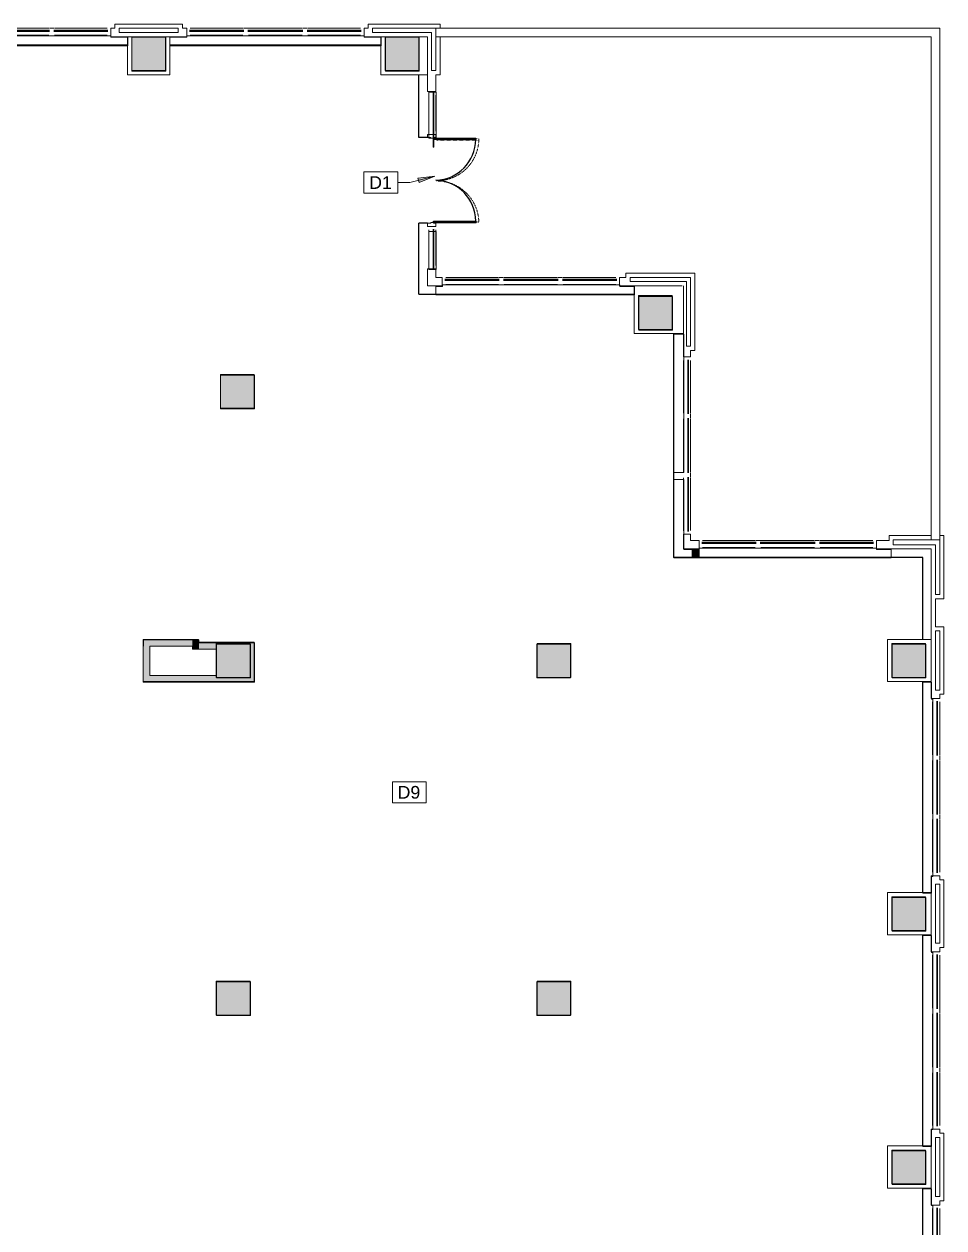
# Model space of a CAD drawing. Header units: inches. Extents: x 628 to 2422, y -771 to 854.
# Drawn here: x 1769 to 2422, y -2 to 854 of the extents above; entities that cross this region are included whole.
import ezdxf

# ---------------------------------------------------------------- set-up
doc = ezdxf.new("R2010")
doc.units = ezdxf.units.IN
doc.header["$MEASUREMENT"] = 0
for name, pattern in [('L1$0$2DASHES', [163.199999, 71.999999, -24, 9.6, -24, 9.6, -24]), ('L1$0$PHANTOM4', [0.625, 0.3125, -0.0625, 0.0625, -0.0625, 0.0625, -0.0625]), ('X2$0$Demolished', [0.1875, 0.125, -0.0625])]:
    doc.linetypes.add(name, pattern=pattern)
for name, color, linetype in [('L1$0$A-Anno-Revs-FinF', 181, 'Continuous'), ('L1$0$DEMO', 7, 'L1$0$PHANTOM4'), ('L1$0$GLZ_GLAZING', 7, 'Continuous')]:
    doc.layers.add(name, color=color, linetype=linetype)
for name, color, linetype, lineweight in [('L1$0$ArchiCAD Doors_Pen_No__100', 7, 'Continuous', 20), ('L1$0$ArchiCAD Doors_Pen_No__3', 7, 'Continuous', 20), ('L1$0$ArchiCAD Windows_Pen_No__4', 4, 'Continuous', 9), ('L1$0$BB Columns_Pen_No__3', 7, 'Continuous', 20), ('L1$0$BB Columns_Pen_No__7', 7, 'Continuous', 20), ('L1$0$BB Columns_Pen_No__95', 8, 'Continuous', 20), ('L1$0$BB Shell_Pen_No__100', 7, 'Continuous', 20), ('L1$0$BB Shell_Pen_No__95', 8, 'Continuous', 20), ('X2$0$18_0109_REV_dwg _7_', 8, 'Continuous', 9), ('X2$0$A-ANNO-KEYN', 231, 'Continuous', 9), ('X2$0$A-DOOR', 31, 'X2$0$Demolished', 9), ('X2$0$A-WALL', 113, 'X2$0$Demolished', 9), ('X2$0$A-WALL-PATT', 111, 'Continuous', 13), ('X2$0$I-WALL', 2, 'Continuous', 13), ('X2$0$S-COLS', 52, 'Continuous', 13)]:
    doc.layers.add(name, color=color, linetype=linetype, lineweight=lineweight)
doc.styles.add('X2$0$Arial', font='arial.ttf', dxfattribs={"height": 9})

# ---------------------------------------------------------------- blocks, each defined once
blk = doc.blocks.new('L1$0$window-fixed')
at = {"layer": 'L1$0$ArchiCAD Windows_Pen_No__4', "linetype": 'L1$0$2DASHES'}
for p, q in [((-6723.6, 3788.31), (-6761.1, 3788.31)), ((-6723.6, 3783.31), (-6761.1, 3783.31)), ((-6681.6, 3788.31), (-6719.6, 3788.31)), ((-6681.6, 3783.31), (-6719.6, 3783.31)), ((-6640.1, 3788.31), (-6677.6, 3788.31)), ((-6640.09, 3783.31), (-6677.6, 3783.31))]:
    blk.add_line(p, q, dxfattribs=at)
at = {"layer": 'L1$0$ArchiCAD Windows_Pen_No__4', "linetype": 'Continuous'}
for p, q in [((-6723.17, 3788.31), (-6721.6, 3788.31)), ((-6721.6, 3788.31), (-6720.02, 3788.31)), ((-6681.17, 3788.31), (-6679.6, 3788.31)), ((-6679.6, 3788.31), (-6678.02, 3788.31))]:
    blk.add_line(p, q, dxfattribs=at)
at = {"layer": 'L1$0$GLZ_GLAZING', "color": 30, "linetype": 'Continuous'}
for p, q in [((-6723.1, 3786.81), (-6761.6, 3786.81)), ((-6761.6, 3786.32), (-6723.1, 3786.31)), ((-6681.1, 3786.81), (-6720.1, 3786.81)), ((-6720.1, 3786.32), (-6681.1, 3786.31)), ((-6639.59, 3786.81), (-6678.1, 3786.81)), ((-6678.1, 3786.32), (-6639.6, 3786.31))]:
    blk.add_line(p, q, dxfattribs=at)
at = {"layer": 'L1$0$GLZ_GLAZING', "color": 30, "linetype": 'Continuous', "const_width": 0.00174}
for points in [[(-6763.6, 3783.31), (-6761.1, 3783.31), (-6761.1, 3786.06), (-6761.6, 3786.06), (-6761.6, 3787.06), (-6761.1, 3787.06), (-6761.1, 3788.31), (-6763.6, 3788.31), (-6763.6, 3787.06), (-6763.6, 3787.06), (-6763.6, 3786.06), (-6763.6, 3786.06)], [(-6723.1, 3786.06), (-6723.1, 3787.06), (-6761.6, 3787.06), (-6761.6, 3786.07), (-6723.1, 3786.06)], [(-6719.6, 3783.31), (-6723.6, 3783.31), (-6723.6, 3786.06), (-6723.1, 3786.06), (-6723.1, 3787.06), (-6723.6, 3787.06), (-6723.6, 3788.31), (-6719.6, 3788.31), (-6719.6, 3787.06), (-6720.1, 3787.06), (-6720.1, 3786.06), (-6719.6, 3786.06)], [(-6681.1, 3786.06), (-6681.1, 3787.06), (-6720.1, 3787.06), (-6720.1, 3786.07), (-6681.59, 3786.06)], [(-6677.6, 3783.31), (-6681.6, 3783.31), (-6681.6, 3786.06), (-6681.1, 3786.06), (-6681.1, 3787.06), (-6681.6, 3787.06), (-6681.6, 3788.31), (-6677.6, 3788.31), (-6677.6, 3787.06), (-6678.1, 3787.06), (-6678.1, 3786.06), (-6677.6, 3786.06)], [(-6639.59, 3786.06), (-6639.59, 3787.06), (-6678.1, 3787.06), (-6678.1, 3786.07), (-6639.59, 3786.06)]]:
    blk.add_lwpolyline(points, close=True, dxfattribs=at)
blk.add_lwpolyline([(-6637.6, 3783.31), (-6637.6, 3788.31), (-6640.1, 3788.31), (-6640.09, 3787.06), (-6639.59, 3787.06), (-6639.59, 3786.06), (-6640.09, 3786.06), (-6640.09, 3783.31), (-6637.6, 3783.31)], dxfattribs=at)
blk = doc.blocks.new('L1')
at = {"layer": 'L1$0$BB Columns_Pen_No__95', "linetype": 'Continuous', "lineweight": 0, "true_color": 0x3f3f3f}
for points in [[(-6802.69, 3767.32), (-6802.69, 3743.32), (-6778.69, 3743.32), (-6778.69, 3767.32)], [(-6622.69, 3767.32), (-6622.69, 3743.32), (-6598.69, 3743.32), (-6598.69, 3767.32)], [(-6442.69, 3583.32), (-6442.69, 3559.32), (-6418.69, 3559.32), (-6418.69, 3583.32)], [(-6739.69, 3527.32), (-6739.69, 3503.32), (-6715.69, 3503.32), (-6715.69, 3527.32)], [(-6742.69, 3336.07), (-6742.69, 3312.07), (-6718.69, 3312.07), (-6718.69, 3336.07)], [(-6514.69, 3336.07), (-6514.69, 3312.07), (-6490.69, 3312.07), (-6490.69, 3336.07)], [(-6238.69, 3336.07), (-6262.69, 3336.07), (-6262.69, 3312.07), (-6238.69, 3312.07)], [(-6238.69, 3156.07), (-6262.69, 3156.07), (-6262.69, 3132.07), (-6238.69, 3132.07)], [(-6742.69, 3096.07), (-6742.69, 3072.07), (-6718.69, 3072.07), (-6718.69, 3096.07)], [(-6514.69, 3096.07), (-6514.69, 3072.07), (-6490.69, 3072.07), (-6490.69, 3096.07)], [(-6238.69, 2976.07), (-6262.69, 2976.07), (-6262.69, 2952.07), (-6238.69, 2952.07)]]:
    blk.add_hatch(color=250, dxfattribs=at).paths.add_polyline_path(points)
at = {"layer": 'L1$0$A-Anno-Revs-FinF'}
for p, q in [((-6625.69, 3767.32), (-6625.69, 3761.32)), ((-6805.69, 3761.32), (-6955.69, 3761.32)), ((-6625.69, 3761.32), (-6775.69, 3761.32)), ((-6598.69, 3695.82), (-6598.69, 3740.32)), ((-6592.69, 3695.82), (-6598.69, 3695.82)), ((-6598.69, 3584.32), (-6598.69, 3634.82)), ((-6592.69, 3634.82), (-6598.69, 3634.82)), ((-6598.69, 3584.32), (-6445.69, 3584.32)), ((-6417.69, 3397.32), (-6417.69, 3556.32)), ((-6411.69, 3397.32), (-6417.69, 3397.32)), ((-6240.69, 3397.32), (-6411.69, 3397.32)), ((-6240.69, 3339.07), (-6240.69, 3397.32)), ((-6240.69, 3159.07), (-6240.69, 3309.07)), ((-6240.69, 2979.07), (-6240.69, 3129.07)), ((-6240.69, 2799.07), (-6240.69, 2949.07))]:
    blk.add_line(p, q, dxfattribs=at)
at = {"layer": 'L1$0$ArchiCAD Doors_Pen_No__100', "linetype": 'Continuous'}
blk.add_line((-6586.69, 3632.57), (-6592.69, 3632.57), dxfattribs=at)
at = {"layer": 'L1$0$ArchiCAD Doors_Pen_No__3', "linetype": 'Continuous'}
for p, q in [((-6586.69, 3697.82), (-6592.69, 3697.82)), ((-6592.69, 3697.82), (-6592.69, 3695.82)), ((-6592.69, 3695.82), (-6590.26, 3695.82)), ((-6590.26, 3695.82), (-6590.26, 3695.32)), ((-6588.26, 3695.82), (-6586.69, 3695.82)), ((-6588.26, 3695.32), (-6588.26, 3695.82)), ((-6586.69, 3695.82), (-6586.69, 3697.82)), ((-6590.26, 3695.32), (-6588.26, 3695.32)), ((-6590.26, 3634.82), (-6592.69, 3634.82)), ((-6592.69, 3634.82), (-6592.69, 3632.82)), ((-6592.69, 3632.57), (-6592.69, 3632.82)), ((-6586.69, 3632.57), (-6592.69, 3632.57)), ((-6588.26, 3635.32), (-6590.26, 3635.32)), ((-6590.26, 3635.32), (-6590.26, 3634.82)), ((-6588.26, 3634.82), (-6588.26, 3635.32)), ((-6586.69, 3634.82), (-6588.26, 3634.82)), ((-6586.69, 3632.57), (-6586.69, 3634.82))]:
    blk.add_line(p, q, dxfattribs=at)
at = {"layer": 'L1$0$ArchiCAD Windows_Pen_No__4', "linetype": 'L1$0$2DASHES'}
for p, q in [((-6591.69, 3700.32), (-6591.69, 3725.82)), ((-6591.69, 3604.82), (-6591.69, 3630.07))]:
    blk.add_line(p, q, dxfattribs=at)
at = {"layer": 'L1$0$ArchiCAD Windows_Pen_No__4', "linetype": 'Continuous'}
for p, q in [((-6586.69, 3700.32), (-6586.69, 3725.82)), ((-6586.69, 3632.57), (-6589.84, 3632.57)), ((-6586.69, 3632.57), (-6589.84, 3632.57)), ((-6586.69, 3604.82), (-6586.69, 3630.07))]:
    blk.add_line(p, q, dxfattribs=at)
at = {"layer": 'L1$0$BB Columns_Pen_No__3', "linetype": 'Continuous'}
for p, q in [((-6805.69, 3740.32), (-6805.69, 3767.32)), ((-6775.69, 3767.32), (-6775.69, 3740.32)), ((-6625.69, 3740.32), (-6625.69, 3767.32)), ((-6775.69, 3740.32), (-6805.69, 3740.32)), ((-6592.69, 3740.32), (-6625.69, 3740.32)), ((-6445.69, 3556.32), (-6445.69, 3590.32)), ((-6410.69, 3556.32), (-6445.69, 3556.32)), ((-6794.69, 3309.07), (-6794.69, 3339.07)), ((-6794.69, 3339.07), (-6755.19, 3339.07)), ((-6794.69, 3309.07), (-6794.69, 3339.07)), ((-6755.19, 3339.07), (-6755.19, 3337.07)), ((-6715.69, 3337.07), (-6755.19, 3337.07)), ((-6715.69, 3337.07), (-6715.69, 3309.07)), ((-6715.69, 3309.07), (-6715.69, 3337.07)), ((-6234.69, 3339.07), (-6265.69, 3339.07)), ((-6265.69, 3339.07), (-6265.69, 3309.07)), ((-6715.69, 3309.07), (-6794.69, 3309.07)), ((-6265.69, 3309.07), (-6234.69, 3309.07)), ((-6234.69, 3159.07), (-6265.69, 3159.07)), ((-6265.69, 3159.07), (-6265.69, 3129.07)), ((-6265.69, 3129.07), (-6234.69, 3129.07)), ((-6234.69, 2979.07), (-6265.69, 2979.07)), ((-6265.69, 2979.07), (-6265.69, 2949.07)), ((-6265.69, 2949.07), (-6234.69, 2949.07))]:
    blk.add_line(p, q, dxfattribs=at)
at = {"layer": 'L1$0$BB Columns_Pen_No__7', "linetype": 'Continuous', "flags": 128}
for points in [[(-6802.69, 3767.32), (-6778.69, 3767.32), (-6778.69, 3743.32), (-6802.69, 3743.32)], [(-6622.69, 3767.32), (-6598.69, 3767.32), (-6598.69, 3743.32), (-6622.69, 3743.32)], [(-6442.69, 3583.32), (-6418.69, 3583.32), (-6418.69, 3559.32), (-6442.69, 3559.32)], [(-6739.69, 3527.32), (-6715.69, 3527.32), (-6715.69, 3503.32), (-6739.69, 3503.32)], [(-6742.69, 3336.07), (-6718.69, 3336.07), (-6718.69, 3312.07), (-6742.69, 3312.07)], [(-6514.69, 3336.07), (-6490.69, 3336.07), (-6490.69, 3312.07), (-6514.69, 3312.07)], [(-6238.69, 3336.07), (-6262.69, 3336.07), (-6262.69, 3312.07), (-6238.69, 3312.07)], [(-6238.69, 3156.07), (-6262.69, 3156.07), (-6262.69, 3132.07), (-6238.69, 3132.07)], [(-6742.69, 3096.07), (-6718.69, 3096.07), (-6718.69, 3072.07), (-6742.69, 3072.07)], [(-6514.69, 3096.07), (-6490.69, 3096.07), (-6490.69, 3072.07), (-6514.69, 3072.07)], [(-6238.69, 2976.07), (-6262.69, 2976.07), (-6262.69, 2952.07), (-6238.69, 2952.07)]]:
    blk.add_lwpolyline(points, close=True, dxfattribs=at)
at = {"layer": 'L1$0$BB Shell_Pen_No__100', "linetype": 'Continuous'}
for p, q in [((-6763.69, 3767.32), (-6763.69, 3773.32)), ((-6637.69, 3767.32), (-6637.69, 3773.32)), ((-6405.69, 3413.82), (-6410.69, 3413.82)), ((-6399.69, 3403.32), (-6399.69, 3409.32)), ((-6234.69, 2937.07), (-6228.69, 2937.07))]:
    blk.add_line(p, q, dxfattribs=at)
at = {"layer": 'L1$0$BB Shell_Pen_No__100', "linetype": 'Continuous', "flags": 128}
for points in [[(-6817.69, 3773.32), (-6817.69, 3767.32), (-6769.69, 3767.32)], [(-6814.69, 3773.32), (-6817.69, 3773.32)], [(-6814.69, 3776.32), (-6814.69, 3773.32)], [(-6766.69, 3776.32), (-6814.69, 3776.32)], [(-6811.69, 3770.32), (-6811.69, 3773.32)], [(-6811.69, 3773.32), (-6769.69, 3773.32)], [(-6769.69, 3773.32), (-6769.69, 3770.32)], [(-6766.69, 3773.32), (-6766.69, 3776.32)], [(-6763.69, 3773.32), (-6766.69, 3773.32)], [(-6634.69, 3773.32), (-6637.69, 3773.32)], [(-6583.69, 3776.32), (-6634.69, 3776.32)], [(-6634.69, 3776.32), (-6634.69, 3773.32)], [(-6631.69, 3773.32), (-6586.69, 3773.32)], [(-6631.69, 3770.32), (-6631.69, 3773.32)], [(-6586.69, 3773.32), (-6586.69, 3743.32)], [(-6583.69, 3773.32), (-6583.69, 3776.32)], [(-6769.69, 3770.32), (-6811.69, 3770.32)], [(-6769.69, 3767.32), (-6763.69, 3767.32)], [(-6637.69, 3767.32), (-6631.69, 3767.32)], [(-6589.69, 3770.32), (-6631.69, 3770.32)], [(-6631.69, 3767.32), (-6592.69, 3767.32)], [(-6592.69, 3767.32), (-6592.69, 3740.32)], [(-6589.69, 3743.32), (-6589.69, 3770.32)], [(-6583.69, 3740.32), (-6583.69, 3767.32)], [(-6592.69, 3728.32), (-6586.69, 3728.32), (-6586.69, 3740.32)], [(-6592.69, 3740.32), (-6592.69, 3728.32)], [(-6586.69, 3743.32), (-6589.69, 3743.32)], [(-6586.69, 3740.32), (-6586.69, 3740.32)], [(-6586.69, 3740.32), (-6583.69, 3740.32)], [(-6586.69, 3596.32), (-6586.69, 3602.32), (-6592.69, 3602.32)], [(-6592.69, 3602.32), (-6592.69, 3590.32)], [(-6582.19, 3590.32), (-6582.19, 3596.32), (-6586.69, 3596.32)], [(-6456.19, 3596.32), (-6456.19, 3590.32), (-6411.69, 3590.32)], [(-6451.69, 3596.32), (-6456.19, 3596.32)], [(-6451.69, 3599.32), (-6451.69, 3596.32)], [(-6402.69, 3599.32), (-6451.69, 3599.32)], [(-6448.69, 3593.32), (-6448.69, 3596.32)], [(-6448.69, 3596.32), (-6405.69, 3596.32)], [(-6408.69, 3593.32), (-6448.69, 3593.32)], [(-6408.69, 3547.32), (-6408.69, 3593.32)], [(-6405.69, 3596.32), (-6405.69, 3547.32)], [(-6402.69, 3544.32), (-6402.69, 3599.32)], [(-6592.69, 3590.32), (-6582.19, 3590.32)], [(-6410.69, 3590.32), (-6410.69, 3547.32)], [(-6410.69, 3547.32), (-6410.69, 3539.82)], [(-6410.69, 3539.82), (-6405.69, 3539.82), (-6405.69, 3544.32)], [(-6405.69, 3547.32), (-6408.69, 3547.32)], [(-6405.69, 3544.32), (-6402.69, 3544.32)], [(-6410.69, 3413.82), (-6410.69, 3403.32)], [(-6405.69, 3409.32), (-6405.69, 3413.82)], [(-6399.69, 3409.32), (-6405.69, 3409.32)], [(-6264.69, 3409.32), (-6273.69, 3409.32), (-6273.69, 3403.32)], [(-6261.69, 3412.84), (-6264.69, 3412.84)], [(-6264.69, 3412.84), (-6264.69, 3409.32)], [(-6234.69, 3412.84), (-6261.69, 3412.84)], [(-6261.69, 3409.32), (-6261.69, 3409.84)], [(-6261.69, 3409.84), (-6228.69, 3409.84)], [(-6261.69, 3406.32), (-6261.69, 3409.32)], [(-6231.69, 3406.32), (-6261.69, 3406.32)], [(-6231.69, 3370.84), (-6231.69, 3406.32)], [(-6225.69, 3412.84), (-6228.69, 3412.84)], [(-6228.69, 3409.84), (-6228.69, 3370.84)], [(-6225.69, 3367.84), (-6225.69, 3412.84)], [(-6410.69, 3403.32), (-6399.69, 3403.32)], [(-6273.69, 3403.32), (-6261.69, 3403.32)], [(-6261.69, 3403.32), (-6234.69, 3403.32)], [(-6234.69, 3403.32), (-6234.69, 3303.07)], [(-6228.69, 3370.84), (-6231.69, 3370.84)], [(-6231.69, 3348.07), (-6231.69, 3367.84)], [(-6231.69, 3367.84), (-6225.69, 3367.84)], [(-6225.69, 3348.07), (-6231.69, 3348.07)], [(-6231.69, 3303.07), (-6231.69, 3345.07)], [(-6231.69, 3345.07), (-6228.69, 3345.07)], [(-6228.69, 3345.07), (-6228.69, 3303.07)], [(-6225.69, 3300.07), (-6225.69, 3348.07)], [(-6234.69, 3303.07), (-6234.69, 3297.07)], [(-6228.69, 3303.07), (-6231.69, 3303.07)], [(-6234.69, 3297.07), (-6228.69, 3297.07), (-6228.69, 3300.07)], [(-6228.69, 3300.07), (-6225.69, 3300.07)], [(-6234.69, 3171.07), (-6234.69, 3165.07)], [(-6228.69, 3168.07), (-6228.69, 3171.07), (-6234.69, 3171.07)], [(-6225.69, 3168.07), (-6228.69, 3168.07)], [(-6225.69, 3120.07), (-6225.69, 3168.07)], [(-6234.69, 3165.07), (-6234.69, 3123.07)], [(-6231.69, 3123.07), (-6231.69, 3165.07)], [(-6231.69, 3165.07), (-6228.69, 3165.07)], [(-6228.69, 3165.07), (-6228.69, 3123.07)], [(-6234.69, 3123.07), (-6234.69, 3117.07)], [(-6228.69, 3123.07), (-6231.69, 3123.07)], [(-6234.69, 3117.07), (-6228.69, 3117.07), (-6228.69, 3120.07)], [(-6228.69, 3120.07), (-6225.69, 3120.07)], [(-6234.69, 2991.07), (-6234.69, 2985.07)], [(-6228.69, 2988.07), (-6228.69, 2991.07), (-6234.69, 2991.07)], [(-6225.69, 2988.07), (-6228.69, 2988.07)], [(-6225.69, 2940.07), (-6225.69, 2988.07)], [(-6234.69, 2985.07), (-6234.69, 2943.07)], [(-6231.69, 2943.07), (-6231.69, 2985.07)], [(-6231.69, 2985.07), (-6228.69, 2985.07)], [(-6228.69, 2985.07), (-6228.69, 2943.07)], [(-6234.69, 2943.07), (-6234.69, 2937.07)], [(-6228.69, 2943.07), (-6231.69, 2943.07)], [(-6228.69, 2940.07), (-6225.69, 2940.07)], [(-6228.69, 2937.07), (-6228.69, 2940.07)]]:
    blk.add_lwpolyline(points, dxfattribs=at)
at = {"layer": 'L1$0$BB Shell_Pen_No__95', "linetype": 'Continuous'}
for p, q in [((-6583.69, 3773.32), (-6586.69, 3773.32)), ((-6586.69, 3767.32), (-6583.69, 3767.32)), ((-6234.69, 3412.84), (-6234.69, 3409.84)), ((-6228.69, 3409.84), (-6228.69, 3412.84))]:
    blk.add_line(p, q, dxfattribs=at)
at = {"layer": 'L1$0$BB Shell_Pen_No__95', "linetype": 'Continuous', "flags": 128}
for points in [[(-6228.69, 3773.32), (-6583.69, 3773.32)], [(-6228.69, 3412.84), (-6228.69, 3773.32)], [(-6583.69, 3767.32), (-6234.69, 3767.32)], [(-6234.69, 3767.32), (-6234.69, 3412.84)]]:
    blk.add_lwpolyline(points, dxfattribs=at)
at = {"layer": 'L1$0$DEMO', "linetype": 'Continuous'}
for points in [[(-6588.26, 3694.32), (-6588.26, 3695.32), (-6558.26, 3695.32), (-6558.26, 3694.32)], [(-6588.26, 3635.32), (-6588.26, 3636.32), (-6558.26, 3636.32), (-6558.26, 3635.32)]]:
    blk.add_lwpolyline(points, close=True, dxfattribs=at)
for points in [[(-6588.26, 3636.32), (-6558.26, 3636.32)], [(-6588.26, 3635.32), (-6558.26, 3635.32)]]:
    blk.add_lwpolyline(points, dxfattribs=at)
for centre, start, end in [((-6587.51, 3694.55), 271.60386, 359.54311), ((-6587.51, 3636.08), 0.45689, 88.39614)]:
    blk.add_arc(centre, 29.24, start, end, dxfattribs=at)
at = {"layer": 'L1$0$GLZ_GLAZING', "color": 30, "linetype": 'Continuous'}
for p, q in [((-6588.69, 3726.32), (-6588.69, 3699.82)), ((-6588.19, 3699.82), (-6588.19, 3726.32)), ((-6588.69, 3630.57), (-6588.69, 3604.32)), ((-6588.19, 3604.32), (-6588.19, 3630.57))]:
    blk.add_line(p, q, dxfattribs=at)
at = {"layer": 'L1$0$GLZ_GLAZING', "color": 30, "linetype": 'Continuous', "const_width": 0.00174}
for points in [[(-6586.69, 3728.32), (-6591.69, 3728.32), (-6591.69, 3725.82), (-6588.94, 3725.82), (-6588.94, 3726.32), (-6587.94, 3726.32), (-6587.94, 3725.82), (-6586.69, 3725.82)], [(-6586.69, 3697.82), (-6591.69, 3697.82), (-6591.69, 3700.32), (-6588.94, 3700.32), (-6588.94, 3699.82), (-6587.94, 3699.82), (-6587.94, 3700.32), (-6586.69, 3700.32)], [(-6586.69, 3632.57), (-6591.69, 3632.57), (-6591.69, 3630.07), (-6588.94, 3630.07), (-6588.94, 3630.57), (-6587.94, 3630.57), (-6587.94, 3630.07), (-6586.69, 3630.07)], [(-6586.69, 3602.32), (-6591.69, 3602.32), (-6591.69, 3604.82), (-6588.94, 3604.82), (-6588.94, 3604.32), (-6587.94, 3604.32), (-6587.94, 3604.82), (-6586.69, 3604.82)]]:
    blk.add_lwpolyline(points, close=True, dxfattribs=at)
for points in [[(-6587.94, 3700.32), (-6587.94, 3726.32), (-6588.94, 3726.32), (-6588.94, 3700.32)], [(-6587.94, 3604.32), (-6587.94, 3630.57), (-6588.94, 3630.57), (-6588.94, 3604.32)]]:
    blk.add_lwpolyline(points, dxfattribs=at)
at = {"layer": 'L1$0$A-Anno-Revs-FinF'}
for p in [(-180.09, -14.99), (-0.09, -14.99), (181.41, -191.99), (363.91, -378.99)]:
    blk.add_blockref('L1$0$window-fixed', p, dxfattribs=at)
at = {"layer": 'L1$0$A-Anno-Revs-FinF', "rotation": 270}
for p in [(-10194, -3223.78), (-10017, -3466.53), (-10017, -3646.53), (-10017, -3826.53)]:
    blk.add_blockref('L1$0$window-fixed', p, dxfattribs=at)
blk = doc.blocks.new('X2$0$Walls 3 - Walls 1-5281036-FIRST FLOOR DEMOLITION')
at = {"layer": 'X2$0$A-WALL', "linetype": 'Continuous'}
for p, q in [((-756.93, 844.31), (-768.93, 844.31)), ((-768.93, 844.31), (-768.93, 838.31)), ((-630.93, 845.31), (-756.93, 845.31)), ((-756.93, 845.31), (-756.93, 844.31)), ((-630.93, 844.31), (-630.93, 845.31)), ((-618.93, 844.31), (-630.93, 844.31)), ((-618.93, 838.31), (-618.93, 844.31)), ((-768.93, 838.31), (-618.93, 838.31))]:
    blk.add_line(p, q, dxfattribs=at)
blk = doc.blocks.new('X2$0$Walls 4 - Walls 1-5281060-FIRST FLOOR DEMOLITION')
at = {"layer": 'X2$0$A-WALL', "linetype": 'Continuous'}
for p, q in [((-756.93, 844.31), (-768.93, 844.31)), ((-768.93, 844.31), (-768.93, 838.31)), ((-630.93, 845.31), (-756.93, 845.31)), ((-756.93, 845.31), (-756.93, 844.31)), ((-630.93, 844.31), (-630.93, 845.31)), ((-618.93, 844.31), (-630.93, 844.31)), ((-618.93, 838.31), (-618.93, 844.31)), ((-768.93, 838.31), (-618.93, 838.31))]:
    blk.add_line(p, q, dxfattribs=at)
blk = doc.blocks.new('X2$0$Walls 5 - Walls 1-5281148-FIRST FLOOR DEMOLITION')
at = {"layer": 'X2$0$A-WALL', "linetype": 'Continuous'}
for p, q in [((-756.87, 844.31), (-761.41, 844.31)), ((-761.41, 844.31), (-761.41, 838.31)), ((-630.87, 845.31), (-756.87, 845.31)), ((-756.87, 845.31), (-756.87, 844.31)), ((-630.87, 844.31), (-630.87, 845.31)), ((-620.37, 844.31), (-630.87, 844.31)), ((-620.37, 838.31), (-620.37, 844.31)), ((-761.41, 838.31), (-620.37, 838.31))]:
    blk.add_line(p, q, dxfattribs=at)
blk = doc.blocks.new('X2$0$Walls 6 - Walls 1-5281403-FIRST FLOOR DEMOLITION')
at = {"layer": 'X2$0$A-WALL', "linetype": 'Continuous'}
for p, q in [((-630.87, 845.31), (-756.87, 845.31)), ((-756.87, 845.31), (-756.87, 844.31)), ((-630.87, 844.31), (-630.87, 845.31)), ((-620.37, 844.31), (-630.87, 844.31)), ((-620.37, 838.31), (-620.37, 844.31)), ((-756.87, 838.31), (-620.37, 838.31))]:
    blk.add_line(p, q, dxfattribs=at)
blk = doc.blocks.new('X2$0$Walls 7 - Walls 1-5281431-FIRST FLOOR DEMOLITION')
at = {"layer": 'X2$0$A-WALL', "linetype": 'Continuous'}
for p, q in [((-50.93, 633.31), (-50.93, 535.02)), ((-48.12, 633.31), (-50.93, 633.31)), ((-43.93, 633.31), (-48.12, 633.31)), ((-43.93, 535.02), (-43.93, 633.31)), ((-50.93, 535.02), (-48.12, 535.02)), ((-48.12, 535.02), (-43.93, 535.02))]:
    blk.add_line(p, q, dxfattribs=at)
blk = doc.blocks.new('X2$0$Walls 8 - Walls 1-5281614-FIRST FLOOR DEMOLITION')
at = {"layer": 'X2$0$A-WALL', "linetype": 'Continuous'}
for p, q in [((-50.93, 530.02), (-50.93, 474.31)), ((-43.93, 530.02), (-50.93, 530.02)), ((-43.93, 480.31), (-43.93, 530.02)), ((-37.93, 480.31), (-43.93, 480.31)), ((-50.93, 474.31), (-37.93, 474.31))]:
    blk.add_line(p, q, dxfattribs=at)
blk = doc.blocks.new('X2$0$Walls 9 - Walls 1-5281932-FIRST FLOOR DEMOLITION')
at = {"layer": 'X2$0$A-WALL', "linetype": 'Continuous'}
for p, q in [((126.07, 386.06), (126.07, 236.06)), ((132.07, 386.06), (126.07, 386.06)), ((132.07, 374.06), (132.07, 386.06)), ((133.07, 374.06), (132.07, 374.06)), ((133.07, 248.06), (133.07, 374.06)), ((132.07, 236.06), (132.07, 248.06)), ((132.07, 248.06), (133.07, 248.06)), ((126.07, 236.06), (132.07, 236.06))]:
    blk.add_line(p, q, dxfattribs=at)
blk = doc.blocks.new('X2$0$Walls 10 - Walls 1-5282321-FIRST FLOOR DEMOLITION')
at = {"layer": 'X2$0$A-WALL', "linetype": 'Continuous'}
for p, q in [((126.07, 386.06), (126.07, 236.06)), ((132.07, 386.06), (126.07, 386.06)), ((132.07, 374.06), (132.07, 386.06)), ((133.07, 374.06), (132.07, 374.06)), ((133.07, 248.06), (133.07, 374.06)), ((132.07, 236.06), (132.07, 248.06)), ((132.07, 248.06), (133.07, 248.06)), ((126.07, 236.06), (132.07, 236.06))]:
    blk.add_line(p, q, dxfattribs=at)
blk = doc.blocks.new('X2$0$Walls 11 - Walls 1-5282433-FIRST FLOOR DEMOLITION')
at = {"layer": 'X2$0$A-WALL', "linetype": 'Continuous'}
for p, q in [((126.07, 386.06), (126.07, 236.06)), ((132.07, 386.06), (126.07, 386.06)), ((132.07, 374.06), (132.07, 386.06)), ((133.07, 374.06), (132.07, 374.06)), ((133.07, 248.06), (133.07, 374.06)), ((132.07, 236.06), (132.07, 248.06)), ((132.07, 248.06), (133.07, 248.06)), ((126.07, 236.06), (132.07, 236.06))]:
    blk.add_line(p, q, dxfattribs=at)
blk = doc.blocks.new('X2$0$Concrete-Rectangular-Column - 24 X 24-5460764-FIRST FLOOR DEMOLITION')
at = {"layer": 'X2$0$S-COLS', "lineweight": 9}
blk.add_hatch(color=7, dxfattribs=at).paths.add_polyline_path([(12, -12), (12, 12), (-12, 12), (-12, -12)], flags=0)
at = {"layer": 'X2$0$S-COLS', "color": 8, "lineweight": 20}
for p, q in [((12, 12), (-12, 12)), ((-12, 12), (-12, -12)), ((12, -12), (12, 12)), ((-12, -12), (12, -12))]:
    blk.add_line(p, q, dxfattribs=at)
blk = doc.blocks.new('X2$0$Double Glass Door - Ext-GL2-GLDALF-60_ x 84_-5466518-FIRST FLOOR DEMOLITION')
at = {"layer": 'X2$0$A-DOOR', "color": 250, "lineweight": 20}
for p, q in [((-35.90625, 32.1875), (-34.90625, 32.1875)), ((-35.90625, 2.375), (-35.90625, 32.1875)), ((-34.90625, 32.1875), (-34.90625, 2.375)), ((22.90625, 32.1875), (22.90625, 2.375)), ((23.90625, 32.1875), (22.90625, 32.1875)), ((23.90625, 2.375), (23.90625, 32.1875)), ((-34.90625, 2.375), (-35.90625, 2.375)), ((22.90625, 2.375), (23.90625, 2.375))]:
    blk.add_line(p, q, dxfattribs=at)
at = {"layer": 'X2$0$A-DOOR', "color": 7}
for centre, start, end in [((-35.90625, 2.375), 359.5, 90), ((23.90625, 2.375), 90, 180.5)]:
    blk.add_arc(centre, 29.8125, start, end, dxfattribs=at)
blk = doc.blocks.new('X2$0$Keynote Tag - Keynote Number - Boxed-135510-FIRST FLOOR DEMOLITION')
at = {"layer": 'X2$0$A-ANNO-KEYN'}
for p, q in [((-0.125, -0.0792), (-0.125, 0.0781)), ((-0.125, 0.0781), (0.125, 0.0781)), ((0.125, 0.0781), (0.125, -0.0792)), ((-0.125, -0.0792), (0.125, -0.0792))]:
    blk.add_line(p, q, dxfattribs=at)
blk = doc.blocks.new('X2')
at = {"layer": 'X2$0$A-ANNO-KEYN'}
blk.add_hatch(color=256, dxfattribs=at).paths.add_polyline_path([(-220.72, 745.72), (-232.73, 744.23), (-231.94, 741.18)], flags=0)
at = {"layer": 'X2$0$A-WALL-PATT', "lineweight": 9}
h = blk.add_hatch(color=7, dxfattribs=at)
h.paths.add_polyline_path([(-221.93, 679.31), (-221.43, 679.31), (-221.43, 706.31), (-221.93, 706.31)], flags=0)
h.paths.add_polyline_path([(-221.43, 766.31), (-221.43, 805.31), (-221.93, 805.31), (-221.93, 766.31)], flags=0)
for points in [[(-37.46, 474.31), (-32.93, 474.31), (-32.93, 480.31), (-37.93, 480.31), (-37.93, 474.31)], [(-423.3, 386.06), (-423.3, 411.52), (-427.93, 411.52), (-427.93, 386.06), (-427.82, 386.06)], [(-393.05, 411.52), (-393.05, 416.14), (-427.82, 416.14), (-427.82, 411.52), (-423.3, 411.52)], [(-388.43, 409.43), (-388.43, 416.14), (-393.05, 416.14), (-393.05, 409.43)], [(-375.84, 409.43), (-375.84, 413.06), (-353.56, 413.06), (-353.56, 414.06), (-388.43, 414.06), (-388.43, 409.43)], [(-348.93, 390.68), (-348.93, 414.06), (-353.56, 414.06), (-353.56, 413.06), (-351.84, 413.06), (-351.84, 390.68)], [(-351.84, 386.06), (-348.93, 386.06), (-348.93, 390.68), (-351.84, 390.68), (-351.84, 389.06), (-375.84, 389.06), (-375.84, 390.68), (-423.3, 390.68), (-423.3, 386.06), (-375.84, 386.06)]]:
    blk.add_hatch(color=7, dxfattribs=at).paths.add_polyline_path(points, flags=0)
at = {"layer": 'X2$0$A-ANNO-KEYN'}
for p, q in [((-220.72, 745.72), (-238.55, 741.1)), ((-220.72, 745.72), (-232.73, 744.23)), ((-231.94, 741.18), (-220.72, 745.72)), ((-238.55, 741.1), (-247.13, 741.1)), ((-232.73, 744.23), (-231.94, 741.18))]:
    blk.add_line(p, q, dxfattribs=at)
at = {"layer": 'X2$0$A-WALL', "color": 8, "linetype": 'Continuous', "lineweight": 20}
for p, q in [((-427.93, 411.52), (-427.93, 386.06)), ((-427.82, 411.52), (-427.93, 411.52)), ((-388.43, 416.14), (-427.82, 416.14)), ((-427.82, 416.14), (-427.82, 411.52)), ((-423.3, 390.68), (-423.3, 411.52)), ((-423.3, 411.52), (-393.05, 411.52)), ((-393.05, 411.52), (-393.05, 409.43)), ((-388.43, 414.06), (-388.43, 416.14)), ((-348.93, 414.06), (-388.43, 414.06)), ((-348.93, 386.06), (-348.93, 414.06)), ((-393.05, 409.43), (-375.84, 409.43)), ((-427.93, 386.06), (-348.93, 386.06)), ((-375.84, 390.68), (-423.3, 390.68))]:
    blk.add_line(p, q, dxfattribs=at)
at = {"layer": 'X2$0$I-WALL', "lineweight": 9}
for p, q in [((-224.93, 772.56), (-224.93, 805.31)), ((-221.93, 805.31), (-224.93, 805.31)), ((-219.93, 805.31), (-221.43, 805.31)), ((-219.93, 805.31), (-219.93, 772.56)), ((-221.93, 772.56), (-224.93, 772.56)), ((-219.93, 772.56), (-221.43, 772.56)), ((-224.93, 679.31), (-224.93, 706.31)), ((-221.93, 706.31), (-224.93, 706.31)), ((-219.93, 706.31), (-221.43, 706.31)), ((-219.93, 706.31), (-219.93, 679.31)), ((-224.93, 679.31), (-221.93, 679.31)), ((-221.43, 679.31), (-219.93, 679.31))]:
    blk.add_line(p, q, dxfattribs=at)
at = {"layer": 'X2$0$I-WALL', "color": 8, "lineweight": 20}
for p, q in [((-221.93, 805.31), (-221.93, 766.31)), ((-221.43, 805.31), (-221.93, 805.31)), ((-221.43, 766.31), (-221.43, 805.31)), ((-221.93, 766.31), (-221.43, 766.31)), ((-221.93, 706.31), (-221.93, 679.31)), ((-221.43, 706.31), (-221.93, 706.31)), ((-221.43, 679.31), (-221.43, 706.31)), ((-221.93, 679.31), (-221.43, 679.31)), ((-32.93, 480.31), (-37.93, 480.31)), ((-37.93, 480.31), (-37.93, 474.31)), ((-32.93, 474.31), (-32.93, 480.31)), ((-37.93, 474.31), (-32.93, 474.31))]:
    blk.add_line(p, q, dxfattribs=at)
at = {"layer": 'X2$0$18_0109_REV_dwg _7_'}
blk.add_blockref('L1', (6366.63, -2922.6), dxfattribs=at)
at = {"layer": 'X2$0$A-ANNO-KEYN', "xscale": 95.99999999999994, "yscale": 95.99999999999994, "zscale": 95.99999999999994}
for p in [(-259.13, 741.15), (-238.91, 307.83)]:
    blk.add_blockref('X2$0$Keynote Tag - Keynote Number - Boxed-135510-FIRST FLOOR DEMOLITION', p, dxfattribs=at)
at = {"layer": 'X2$0$A-DOOR', "color": 7, "rotation": 269.9999999999999}
blk.add_blockref('X2$0$Double Glass Door - Ext-GL2-GLDALF-60_ x 84_-5466518-FIRST FLOOR DEMOLITION', (-221.68, 736.31), dxfattribs=at)
at = {"layer": 'X2$0$A-WALL', "linetype": 'Continuous'}
for name, p in [('X2$0$Walls 3 - Walls 1-5281036-FIRST FLOOR DEMOLITION', (180, 0)), ('X2$0$Walls 4 - Walls 1-5281060-FIRST FLOOR DEMOLITION', (360, 0)), ('X2$0$Walls 5 - Walls 1-5281148-FIRST FLOOR DEMOLITION', (541.44, -177)), ('X2$0$Walls 7 - Walls 1-5281431-FIRST FLOOR DEMOLITION', (0, 0)), ('X2$0$Walls 8 - Walls 1-5281614-FIRST FLOOR DEMOLITION', (0, 0)), ('X2$0$Walls 6 - Walls 1-5281403-FIRST FLOOR DEMOLITION', (723.94, -364)), ('X2$0$Walls 9 - Walls 1-5281932-FIRST FLOOR DEMOLITION', (0, 0)), ('X2$0$Walls 10 - Walls 1-5282321-FIRST FLOOR DEMOLITION', (0, -180)), ('X2$0$Walls 11 - Walls 1-5282433-FIRST FLOOR DEMOLITION', (0, -360))]:
    blk.add_blockref(name, p, dxfattribs=at)
at = {"layer": 'X2$0$S-COLS', "lineweight": 9}
for p in [(-423.93, 832.31), (-243.93, 832.31), (-63.93, 648.08), (-360.93, 592.31), (-363.84, 401.06), (-136.34, 401.06), (116.07, 401.06), (116.07, 221.06), (-363.84, 161.06), (-136.34, 161.06), (116.07, 41.06)]:
    blk.add_blockref('X2$0$Concrete-Rectangular-Column - 24 X 24-5460764-FIRST FLOOR DEMOLITION', p, dxfattribs=at)
at = {"layer": 'X2$0$A-ANNO-KEYN', "char_height": 9, "width": 19.695, "attachment_point": 1, "style": 'X2$0$Arial'}
for s, insert in [('D1', (-267.41, 745.6)), ('D9', (-247.2, 312.28))]:
    blk.add_mtext(s, dxfattribs=dict(at, insert=insert))

msp = doc.modelspace()

# ---------------------------------------------------------------- block references
at = {"color": 250}
msp.add_blockref('X2', (2281.45, 0), dxfattribs=at)

doc.saveas('drawing.dxf')
